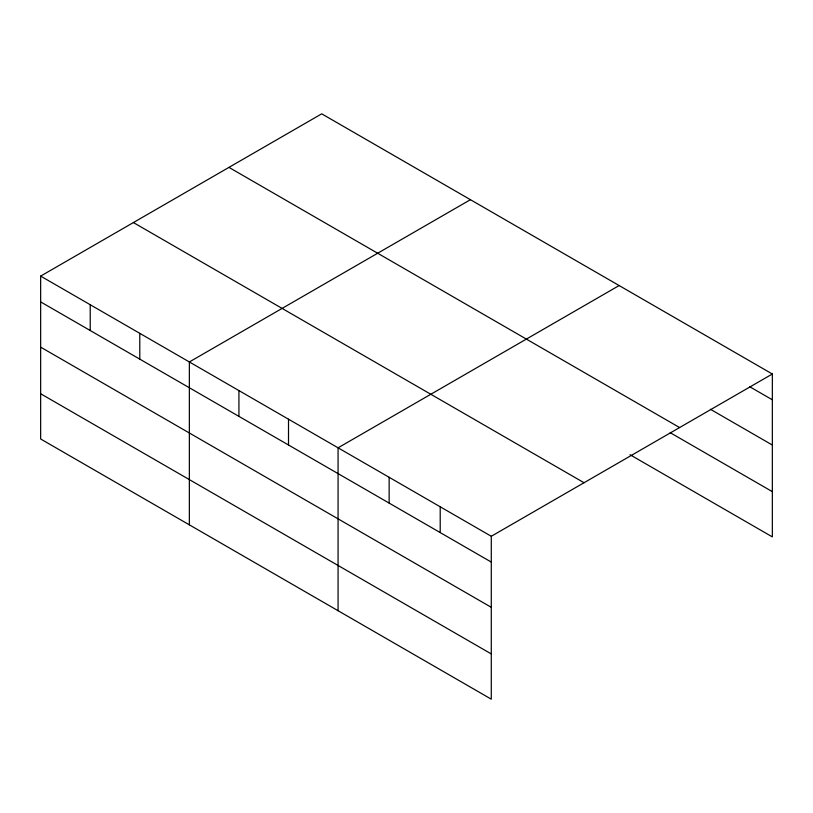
<?xml version="1.0" encoding="UTF-8"?>
<svg xmlns="http://www.w3.org/2000/svg" width="813" height="813" viewBox="0 0 813 813"><rect width="100%" height="100%" fill="white"/><g stroke="black" fill="none" stroke-linecap="round" stroke-linejoin="round"><path stroke-width="1.22" d="M491.286 607.311L491.286 536.275L40.65 276.105L40.65 438.99L491.286 699.17L491.286 607.311L40.65 347.141M630.004 454.711L772.35 536.895L772.35 374.01L321.714 113.83L40.65 276.105M470.422 199.693L189.358 361.958L189.358 524.852M619.13 285.546L338.066 447.821L338.066 610.705M491.286 536.275L772.35 374.01M749.535 386.622L772.35 399.793M710.41 409.274L772.35 445.036M228.961 167.387L679.597 427.557M670.207 432.679L772.35 491.652M133.403 222.559L584.039 482.729M40.65 301.897L491.286 562.068M40.65 393.746L491.286 653.926M440.209 506.794L440.209 532.576M389.142 477.302L389.142 503.095M288.503 419.203L288.503 444.985M238.931 390.586L238.931 416.368M139.785 333.34L139.785 359.133M90.223 304.723L90.223 330.515"/></g></svg>
